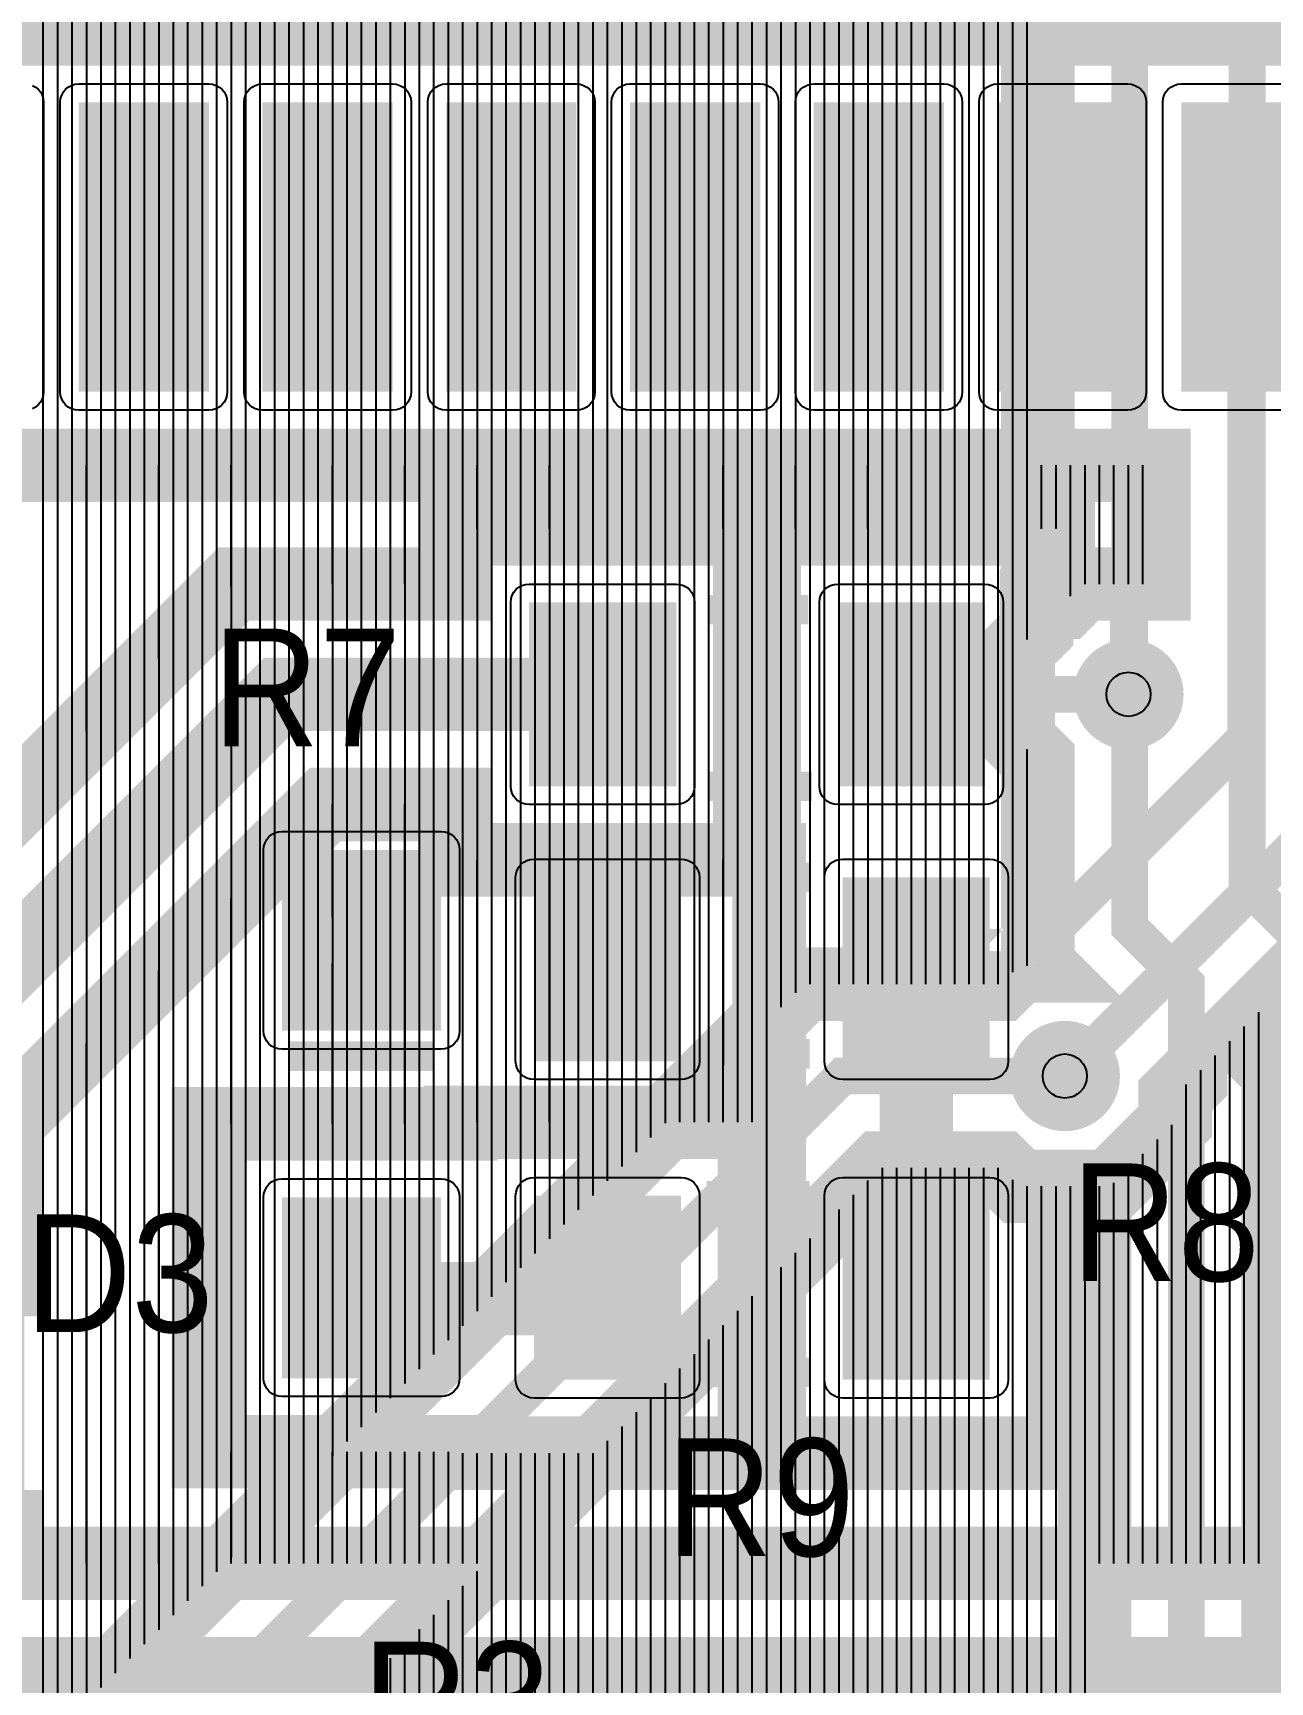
# Model space of a CAD drawing. Header units: inches. Extents: x -0.48 to 0.48, y -1.09 to 1.09.
# Drawn here: x -0.1052 to 0.2314, y -0.2923 to 0.1563 of the extents above; entities that cross this region are included whole.
import ezdxf

# ---------------------------------------------------------------- set-up
doc = ezdxf.new("R2010")
doc.units = ezdxf.units.IN
doc.layers.get('0').update_dxf_attribs({"linetype": 'CONTINUOUS'})
for name, color, linetype in [('1', 1, 'CONTINUOUS'), ('2', 2, 'CONTINUOUS'), ('3', 3, 'CONTINUOUS'), ('5', 5, 'CONTINUOUS'), ('6', 6, 'CONTINUOUS'), ('7', 7, 'CONTINUOUS')]:
    doc.layers.add(name, color=color, linetype=linetype)

# ---------------------------------------------------------------- blocks, each defined once
blk = doc.blocks.new('RPAD')
blk.add_trace([(-0.5, -0.5), (-0.5, 0.5), (0.5, -0.5), (0.5, 0.5)])
blk = doc.blocks.new('EPAD')
at = {"const_width": 0.5}
blk.add_lwpolyline([(-0.25, 0, 1), (0.25, 0, 1)], format="xyb", close=True, dxfattribs=at)

msp = doc.modelspace()

# ---------------------------------------------------------------- linework, layer by layer
for centre in [(0.192913, -0.023622), (0.175611, -0.127454)]:
    msp.add_circle(centre, 0.006)
at = {"layer": '2', "const_width": 0.008}
for points in [[(0.078858, -0.000622), (0.105858, -0.000622)], [(0.078858, -0.000622), (0.105858, -0.000622)], [(0.078858, -0.000622), (0.105858, -0.000622)], [(0.078858, -0.048622), (0.106858, -0.048622)], [(0.078858, -0.048622), (0.106858, -0.048622)], [(0.078858, -0.048622), (0.106858, -0.048622)], [(0.106181, -0.073425), (0.078181, -0.073425)], [(0.106181, -0.073425), (0.078181, -0.073425)], [(0.106181, -0.073425), (0.078181, -0.073425)], [(-0.035433, -0.122047), (0.003937, -0.122047)], [(-0.035433, -0.122047), (0.003937, -0.122047)], [(-0.035433, -0.122047), (0.003937, -0.122047)], [(0.106181, -0.121425), (0.079181, -0.121425)], [(0.106181, -0.121425), (0.079181, -0.121425)], [(0.106181, -0.121425), (0.079181, -0.121425)], [(0.106181, -0.160039), (0.078181, -0.160039)], [(0.106181, -0.160039), (0.078181, -0.160039)], [(0.106181, -0.160039), (0.078181, -0.160039)], [(0.106181, -0.208039), (0.079181, -0.208039)], [(0.106181, -0.208039), (0.079181, -0.208039)], [(0.106181, -0.208039), (0.079181, -0.208039)]]:
    msp.add_lwpolyline(points, dxfattribs=at)
at = {"layer": '5'}
for points in [[(-0.105316, 0.142016), (-0.104465, 0.141561), (-0.103729, 0.140956), (-0.103124, 0.140219), (-0.102669, 0.139369), (-0.102383, 0.138424), (-0.102283, 0.137402), (-0.102283, 0.058661), (-0.102383, 0.057639), (-0.102669, 0.056694), (-0.103124, 0.055844), (-0.103729, 0.055107), (-0.104465, 0.054502), (-0.105316, 0.054047)], [(0.242717, 0.053661), (0.207283, 0.053661), (0.206261, 0.053761), (0.205316, 0.054047), (0.204465, 0.054502), (0.203729, 0.055107), (0.203124, 0.055844), (0.202669, 0.056694), (0.202383, 0.057639), (0.202283, 0.058661), (0.202283, 0.137402), (0.202383, 0.138424), (0.202669, 0.139369), (0.203124, 0.140219), (0.203729, 0.140956), (0.204465, 0.141561), (0.205316, 0.142016), (0.206261, 0.142302), (0.207283, 0.142402), (0.207283, 0.142402), (0.242717, 0.142402)]]:
    msp.add_lwpolyline(points, dxfattribs=at)
for points in [[(-0.092717, 0.142402), (-0.057283, 0.142402), (-0.056261, 0.142302), (-0.055316, 0.142016), (-0.054465, 0.141561), (-0.053729, 0.140956), (-0.053124, 0.140219), (-0.052669, 0.139369), (-0.052383, 0.138424), (-0.052283, 0.137402), (-0.052283, 0.058661), (-0.052383, 0.057639), (-0.052669, 0.056694), (-0.053124, 0.055844), (-0.053729, 0.055107), (-0.054465, 0.054502), (-0.055316, 0.054047), (-0.056261, 0.053761), (-0.057283, 0.053661), (-0.092717, 0.053661), (-0.093739, 0.053761), (-0.094684, 0.054047), (-0.095535, 0.054502), (-0.096271, 0.055107), (-0.096876, 0.055844), (-0.097331, 0.056694), (-0.097617, 0.057639), (-0.097717, 0.058661), (-0.097717, 0.137402), (-0.097617, 0.138424), (-0.097331, 0.139369), (-0.096876, 0.140219), (-0.096271, 0.140956), (-0.095535, 0.141561), (-0.094684, 0.142016), (-0.093739, 0.142302), (-0.092717, 0.142402)], [(-0.042717, 0.142402), (-0.007283, 0.142402), (-0.006261, 0.142302), (-0.005316, 0.142016), (-0.004465, 0.141561), (-0.003729, 0.140956), (-0.003124, 0.140219), (-0.002669, 0.139369), (-0.002383, 0.138424), (-0.002283, 0.137402), (-0.002283, 0.058661), (-0.002383, 0.057639), (-0.002669, 0.056694), (-0.003124, 0.055844), (-0.003729, 0.055107), (-0.004465, 0.054502), (-0.005316, 0.054047), (-0.006261, 0.053761), (-0.007283, 0.053661), (-0.042717, 0.053661), (-0.043739, 0.053761), (-0.044684, 0.054047), (-0.045535, 0.054502), (-0.046271, 0.055107), (-0.046876, 0.055844), (-0.047331, 0.056694), (-0.047617, 0.057639), (-0.047717, 0.058661), (-0.047717, 0.137402), (-0.047617, 0.138424), (-0.047331, 0.139369), (-0.046876, 0.140219), (-0.046271, 0.140956), (-0.045535, 0.141561), (-0.044684, 0.142016), (-0.043739, 0.142302), (-0.042717, 0.142402)], [(0.007283, 0.142402), (0.042717, 0.142402), (0.043739, 0.142302), (0.044684, 0.142016), (0.045535, 0.141561), (0.046271, 0.140956), (0.046876, 0.140219), (0.047331, 0.139369), (0.047617, 0.138424), (0.047717, 0.137402), (0.047717, 0.058661), (0.047617, 0.057639), (0.047331, 0.056694), (0.046876, 0.055844), (0.046271, 0.055107), (0.045535, 0.054502), (0.044684, 0.054047), (0.043739, 0.053761), (0.042717, 0.053661), (0.007283, 0.053661), (0.006261, 0.053761), (0.005316, 0.054047), (0.004465, 0.054502), (0.003729, 0.055107), (0.003124, 0.055844), (0.002669, 0.056694), (0.002383, 0.057639), (0.002283, 0.058661), (0.002283, 0.137402), (0.002383, 0.138424), (0.002669, 0.139369), (0.003124, 0.140219), (0.003729, 0.140956), (0.004465, 0.141561), (0.005316, 0.142016), (0.006261, 0.142302), (0.007283, 0.142402)], [(0.057283, 0.142402), (0.092717, 0.142402), (0.093739, 0.142302), (0.094684, 0.142016), (0.095535, 0.141561), (0.096271, 0.140956), (0.096876, 0.140219), (0.097331, 0.139369), (0.097617, 0.138424), (0.097717, 0.137402), (0.097717, 0.058661), (0.097617, 0.057639), (0.097331, 0.056694), (0.096876, 0.055844), (0.096271, 0.055107), (0.095535, 0.054502), (0.094684, 0.054047), (0.093739, 0.053761), (0.092717, 0.053661), (0.057283, 0.053661), (0.056261, 0.053761), (0.055316, 0.054047), (0.054465, 0.054502), (0.053729, 0.055107), (0.053124, 0.055844), (0.052669, 0.056694), (0.052383, 0.057639), (0.052283, 0.058661), (0.052283, 0.137402), (0.052383, 0.138424), (0.052669, 0.139369), (0.053124, 0.140219), (0.053729, 0.140956), (0.054465, 0.141561), (0.055316, 0.142016), (0.056261, 0.142302), (0.057283, 0.142402)], [(0.107283, 0.142402), (0.142717, 0.142402), (0.143739, 0.142302), (0.144684, 0.142016), (0.145535, 0.141561), (0.146271, 0.140956), (0.146876, 0.140219), (0.147331, 0.139369), (0.147617, 0.138424), (0.147717, 0.137402), (0.147717, 0.058661), (0.147617, 0.057639), (0.147331, 0.056694), (0.146876, 0.055844), (0.146271, 0.055107), (0.145535, 0.054502), (0.144684, 0.054047), (0.143739, 0.053761), (0.142717, 0.053661), (0.107283, 0.053661), (0.106261, 0.053761), (0.105316, 0.054047), (0.104465, 0.054502), (0.103729, 0.055107), (0.103124, 0.055844), (0.102669, 0.056694), (0.102383, 0.057639), (0.102283, 0.058661), (0.102283, 0.137402), (0.102383, 0.138424), (0.102669, 0.139369), (0.103124, 0.140219), (0.103729, 0.140956), (0.104465, 0.141561), (0.105316, 0.142016), (0.106261, 0.142302), (0.107283, 0.142402)], [(0.157283, 0.142402), (0.192717, 0.142402), (0.193739, 0.142302), (0.194684, 0.142016), (0.195535, 0.141561), (0.196271, 0.140956), (0.196876, 0.140219), (0.197331, 0.139369), (0.197617, 0.138424), (0.197717, 0.137402), (0.197717, 0.058661), (0.197617, 0.057639), (0.197331, 0.056694), (0.196876, 0.055844), (0.196271, 0.055107), (0.195535, 0.054502), (0.194684, 0.054047), (0.193739, 0.053761), (0.192717, 0.053661), (0.157283, 0.053661), (0.156261, 0.053761), (0.155316, 0.054047), (0.154465, 0.054502), (0.153729, 0.055107), (0.153124, 0.055844), (0.152669, 0.056694), (0.152383, 0.057639), (0.152283, 0.058661), (0.152283, 0.137402), (0.152383, 0.138424), (0.152669, 0.139369), (0.153124, 0.140219), (0.153729, 0.140956), (0.154465, 0.141561), (0.155316, 0.142016), (0.156261, 0.142302), (0.157283, 0.142402)], [(0.029858, 0.006378), (0.069858, 0.006378), (0.070881, 0.006278), (0.071826, 0.005992), (0.072676, 0.005537), (0.073413, 0.004933), (0.074018, 0.004196), (0.074472, 0.003346), (0.074759, 0.0024), (0.074858, 0.001378), (0.074858, -0.048622), (0.074759, -0.049644), (0.074472, -0.05059), (0.074018, -0.05144), (0.073413, -0.052177), (0.072676, -0.052781), (0.071826, -0.053236), (0.070881, -0.053522), (0.069858, -0.053622), (0.029858, -0.053622), (0.028836, -0.053522), (0.027891, -0.053236), (0.02704, -0.052781), (0.026304, -0.052177), (0.025699, -0.05144), (0.025244, -0.05059), (0.024958, -0.049644), (0.024858, -0.048622), (0.024858, 0.001378), (0.024958, 0.0024), (0.025244, 0.003346), (0.025699, 0.004196), (0.026304, 0.004933), (0.02704, 0.005537), (0.027891, 0.005992), (0.028836, 0.006278), (0.029858, 0.006378)], [(0.113858, 0.006378), (0.153858, 0.006378), (0.154881, 0.006278), (0.155826, 0.005992), (0.156676, 0.005537), (0.157413, 0.004933), (0.158018, 0.004196), (0.158472, 0.003346), (0.158759, 0.0024), (0.158858, 0.001378), (0.158858, -0.048622), (0.158759, -0.049644), (0.158472, -0.05059), (0.158018, -0.05144), (0.157413, -0.052177), (0.156676, -0.052781), (0.155826, -0.053236), (0.154881, -0.053522), (0.153858, -0.053622), (0.113858, -0.053622), (0.112836, -0.053522), (0.111891, -0.053236), (0.11104, -0.052781), (0.110304, -0.052177), (0.109699, -0.05144), (0.109244, -0.05059), (0.108958, -0.049644), (0.108858, -0.048622), (0.108858, 0.001378), (0.108958, 0.0024), (0.109244, 0.003346), (0.109699, 0.004196), (0.110304, 0.004933), (0.11104, 0.005537), (0.111891, 0.005992), (0.112836, 0.006278), (0.113858, 0.006378)], [(-0.042402, -0.115157), (-0.042402, -0.065945), (-0.042302, -0.064922), (-0.042016, -0.063977), (-0.041561, -0.063127), (-0.040956, -0.06239), (-0.040219, -0.061785), (-0.039369, -0.061331), (-0.038424, -0.061044), (-0.037402, -0.060945), (0.005906, -0.060945), (0.006928, -0.061044), (0.007873, -0.061331), (0.008723, -0.061785), (0.00946, -0.06239), (0.010065, -0.063127), (0.01052, -0.063977), (0.010806, -0.064922), (0.010906, -0.065945), (0.010906, -0.115157), (0.010806, -0.11618), (0.01052, -0.117125), (0.010065, -0.117976), (0.00946, -0.118712), (0.008723, -0.119317), (0.007873, -0.119772), (0.006928, -0.120058), (0.005906, -0.120157), (-0.037402, -0.120157), (-0.038424, -0.120058), (-0.039369, -0.119772), (-0.040219, -0.119317), (-0.040956, -0.118712), (-0.041561, -0.117976), (-0.042016, -0.117125), (-0.042302, -0.11618), (-0.042402, -0.115157)], [(0.071181, -0.128425), (0.031181, -0.128425), (0.030159, -0.128326), (0.029213, -0.128039), (0.028363, -0.127585), (0.027626, -0.12698), (0.027022, -0.126243), (0.026567, -0.125393), (0.026281, -0.124448), (0.026181, -0.123425), (0.026181, -0.073425), (0.026281, -0.072403), (0.026567, -0.071457), (0.027022, -0.070607), (0.027626, -0.06987), (0.028363, -0.069266), (0.029213, -0.068811), (0.030159, -0.068525), (0.031181, -0.068425), (0.071181, -0.068425), (0.072204, -0.068525), (0.073149, -0.068811), (0.073999, -0.069266), (0.074736, -0.06987), (0.075341, -0.070607), (0.075795, -0.071457), (0.076081, -0.072403), (0.076181, -0.073425), (0.076181, -0.123425), (0.076081, -0.124448), (0.075795, -0.125393), (0.075341, -0.126243), (0.074736, -0.12698), (0.073999, -0.127585), (0.073149, -0.128039), (0.072204, -0.128326), (0.071181, -0.128425)], [(0.155181, -0.128425), (0.115181, -0.128425), (0.114159, -0.128326), (0.113213, -0.128039), (0.112363, -0.127585), (0.111626, -0.12698), (0.111022, -0.126243), (0.110567, -0.125393), (0.110281, -0.124448), (0.110181, -0.123425), (0.110181, -0.073425), (0.110281, -0.072403), (0.110567, -0.071457), (0.111022, -0.070607), (0.111626, -0.06987), (0.112363, -0.069266), (0.113213, -0.068811), (0.114159, -0.068525), (0.115181, -0.068425), (0.155181, -0.068425), (0.156204, -0.068525), (0.157149, -0.068811), (0.157999, -0.069266), (0.158736, -0.06987), (0.159341, -0.070607), (0.159795, -0.071457), (0.160081, -0.072403), (0.160181, -0.073425), (0.160181, -0.123425), (0.160081, -0.124448), (0.159795, -0.125393), (0.159341, -0.126243), (0.158736, -0.12698), (0.157999, -0.127585), (0.157149, -0.128039), (0.156204, -0.128326), (0.155181, -0.128425)], [(-0.042402, -0.209646), (-0.042402, -0.160433), (-0.042302, -0.159411), (-0.042016, -0.158465), (-0.041561, -0.157615), (-0.040956, -0.156878), (-0.040219, -0.156274), (-0.039369, -0.155819), (-0.038424, -0.155533), (-0.037402, -0.155433), (0.005906, -0.155433), (0.006928, -0.155533), (0.007873, -0.155819), (0.008723, -0.156274), (0.00946, -0.156878), (0.010065, -0.157615), (0.01052, -0.158465), (0.010806, -0.159411), (0.010906, -0.160433), (0.010906, -0.209646), (0.010806, -0.210668), (0.01052, -0.211613), (0.010065, -0.212464), (0.00946, -0.2132), (0.008723, -0.213805), (0.007873, -0.21426), (0.006928, -0.214546), (0.005906, -0.214646), (-0.037402, -0.214646), (-0.038424, -0.214546), (-0.039369, -0.21426), (-0.040219, -0.213805), (-0.040956, -0.2132), (-0.041561, -0.212464), (-0.042016, -0.211613), (-0.042302, -0.210668), (-0.042402, -0.209646)], [(0.071181, -0.215039), (0.031181, -0.215039), (0.030159, -0.21494), (0.029213, -0.214654), (0.028363, -0.214199), (0.027626, -0.213594), (0.027022, -0.212857), (0.026567, -0.212007), (0.026281, -0.211062), (0.026181, -0.210039), (0.026181, -0.160039), (0.026281, -0.159017), (0.026567, -0.158072), (0.027022, -0.157222), (0.027626, -0.156485), (0.028363, -0.15588), (0.029213, -0.155425), (0.030159, -0.155139), (0.031181, -0.155039), (0.071181, -0.155039), (0.072204, -0.155139), (0.073149, -0.155425), (0.073999, -0.15588), (0.074736, -0.156485), (0.075341, -0.157222), (0.075795, -0.158072), (0.076081, -0.159017), (0.076181, -0.160039), (0.076181, -0.210039), (0.076081, -0.211062), (0.075795, -0.212007), (0.075341, -0.212857), (0.074736, -0.213594), (0.073999, -0.214199), (0.073149, -0.214654), (0.072204, -0.21494), (0.071181, -0.215039)], [(0.155181, -0.215039), (0.115181, -0.215039), (0.114159, -0.21494), (0.113213, -0.214654), (0.112363, -0.214199), (0.111626, -0.213594), (0.111022, -0.212857), (0.110567, -0.212007), (0.110281, -0.211062), (0.110181, -0.210039), (0.110181, -0.160039), (0.110281, -0.159017), (0.110567, -0.158072), (0.111022, -0.157222), (0.111626, -0.156485), (0.112363, -0.15588), (0.113213, -0.155425), (0.114159, -0.155139), (0.115181, -0.155039), (0.155181, -0.155039), (0.156204, -0.155139), (0.157149, -0.155425), (0.157999, -0.15588), (0.158736, -0.156485), (0.159341, -0.157222), (0.159795, -0.158072), (0.160081, -0.159017), (0.160181, -0.160039), (0.160181, -0.210039), (0.160081, -0.211062), (0.159795, -0.212007), (0.159341, -0.212857), (0.158736, -0.213594), (0.157999, -0.214199), (0.157149, -0.214654), (0.156204, -0.21494), (0.155181, -0.215039)]]:
    msp.add_lwpolyline(points, close=True, dxfattribs=at)
at = {"layer": '6'}
for points, const_width in [([(-0.212716, 0.157401), (0.262716, 0.157401), (0.262716, 0.038662)], 0.02), ([(0.135181, -0.098425), (0.161841, -0.098425), (0.224833, -0.035433), (0.224833, -0.026098), (0.224833, 0.093617), (0.225383, 0.094166), (0.225, 0.098031)], 0.01), ([(0.247416, -0.140236), (0.229843, -0.122663), (0.229843, -0.108576), (0.20561, -0.132808), (0.20561, -0.13988), (0.188037, -0.157453), (0.175181, -0.157453), (0.175181, -0.230039), (0.095181, -0.230039), (0.095181, -0.068622), (0.093859, -0.068622), (0.093859, 0.021378), (0.173858, 0.021378), (0.173858, 0.001378), (0.175487, 0.001378), (0.180487, 0.006378), (0.199834, 0.006378), (0.199834, 0.038662), (-0.212716, 0.038662)], 0.02), ([(-0.148685, -0.091834), (-0.050473, 0.006378), (0.009859, 0.006378), (0.009859, 0.021378), (0.089858, 0.021378), (0.089858, -0.068622)], 0.02), ([(-0.15222, -0.137795), (-0.038047, -0.023622), (0.049858, -0.023622)], 0.02), ([(0.133858, -0.023622), (0.192913, -0.023622)], 0.01), ([(0.175611, -0.127454), (0.269839, -0.033226)], 0.01), ([(0.089858, -0.068622), (0.009859, -0.068622), (0.009859, -0.053622), (-0.025622, -0.053622), (-0.112221, -0.140221), (-0.112221, -0.182795), (-0.117481, -0.182795), (-0.117481, -0.250016), (-0.112481, -0.250016), (-0.112481, -0.260016), (0.249537, -0.260016), (0.279292, -0.289771), (0.279293, -0.289771), (0.296866, -0.307344)], 0.02), ([(-0.005748, -0.094693), (-0.005748, -0.086409), (-0.011606, -0.080551), (-0.01989, -0.080551), (-0.025748, -0.086409), (-0.025748, -0.094693), (-0.01989, -0.100551), (-0.011606, -0.100551), (-0.005748, -0.094693)], 0.02), ([(-0.015748, -0.080551), (-0.015748, -0.090551)], 0.01), ([(0.055323, -0.088425), (0.047039, -0.088425), (0.041181, -0.094283), (0.041181, -0.102567), (0.047039, -0.108425), (0.055323, -0.108425), (0.061181, -0.102567), (0.061181, -0.094283), (0.055323, -0.088425)], 0.02), ([(0.051181, -0.088425), (0.051181, -0.098425)], 0.01), ([(-0.025748, -0.090551), (-0.015748, -0.090551)], 0.01), ([(-0.015748, -0.100551), (-0.015748, -0.090551)], 0.01), ([(-0.005748, -0.090551), (-0.015748, -0.090551)], 0.01), ([(0.135181, -0.185039), (0.135181, -0.098425)], 0.02), ([(0.041181, -0.098425), (0.051181, -0.098425)], 0.01), ([(0.061181, -0.098425), (0.051181, -0.098425)], 0.01), ([(0.051181, -0.108425), (0.051181, -0.098425)], 0.01), ([(0.091181, -0.230039), (0.011181, -0.230039), (0.011181, -0.229645), (-0.057401, -0.229645), (-0.057401, -0.140433), (0.011181, -0.140433), (0.011181, -0.14004), (0.091181, -0.14004), (0.091181, -0.230039)], 0.02), ([(-0.015748, -0.185039), (-0.012769, -0.188019), (0.031181, -0.188019), (0.051181, -0.185039)], 0.02), ([(-0.15748, -0.290016), (0.237112, -0.290016), (0.266867, -0.31977)], 0.02)]:
    msp.add_lwpolyline(points, dxfattribs=dict(at, const_width=const_width))
for points in [[(-0.102362, -0.045512), (-0.102362, 0.038662)], [(-0.098425, -0.041575), (-0.098425, 0.038662)], [(-0.094488, -0.037638), (-0.094488, 0.038662)], [(-0.090551, -0.033701), (-0.090551, 0.038662)], [(-0.086614, -0.029764), (-0.086614, 0.038662)], [(-0.082677, -0.025827), (-0.082677, 0.038662)], [(-0.07874, -0.02189), (-0.07874, 0.038662)], [(-0.074803, -0.017953), (-0.074803, 0.038662)], [(-0.070866, -0.014016), (-0.070866, 0.038662)], [(-0.066929, -0.010079), (-0.066929, 0.038662)], [(-0.062992, -0.006142), (-0.062992, 0.038662)], [(-0.059055, -0.002205), (-0.059055, 0.038662)], [(-0.055118, 0.001732), (-0.055118, 0.038662)], [(-0.051181, 0.005669), (-0.051181, 0.038662)], [(-0.047244, 0.006378), (-0.047244, 0.038662)], [(-0.043307, 0.006378), (-0.043307, 0.038662)], [(-0.03937, 0.006378), (-0.03937, 0.038662)], [(-0.035433, 0.006378), (-0.035433, 0.038662)], [(-0.031496, 0.006378), (-0.031496, 0.038662)], [(-0.027559, 0.006378), (-0.027559, 0.038662)], [(-0.023622, 0.006378), (-0.023622, 0.038662)], [(-0.019685, 0.006378), (-0.019685, 0.038662)], [(-0.015748, 0.006378), (-0.015748, 0.038662)], [(-0.011811, 0.006378), (-0.011811, 0.038662)], [(-0.007874, 0.006378), (-0.007874, 0.038662)], [(-0.003937, 0.006378), (-0.003937, 0.038662)], [(0, 0.006378), (0, 0.038662)], [(0.003937, 0.006378), (0.003937, 0.038662)], [(0.007874, 0.006378), (0.007874, 0.038662)], [(0.011811, 0.021378), (0.011811, 0.038662)], [(0.015748, 0.021378), (0.015748, 0.038662)], [(0.019685, 0.021378), (0.019685, 0.038662)], [(0.023622, 0.021378), (0.023622, 0.038662)], [(0.027559, 0.021378), (0.027559, 0.038662)], [(0.031496, 0.021378), (0.031496, 0.038662)], [(0.035433, 0.021378), (0.035433, 0.038662)], [(0.03937, 0.021378), (0.03937, 0.038662)], [(0.043307, 0.021378), (0.043307, 0.038662)], [(0.047244, 0.021378), (0.047244, 0.038662)], [(0.051181, 0.021378), (0.051181, 0.038662)], [(0.055118, 0.021378), (0.055118, 0.038662)], [(0.059055, 0.021378), (0.059055, 0.038662)], [(0.062992, 0.021378), (0.062992, 0.038662)], [(0.066929, 0.021378), (0.066929, 0.038662)], [(0.070866, 0.021378), (0.070866, 0.038662)], [(0.074803, 0.021378), (0.074803, 0.038662)], [(0.07874, 0.021378), (0.07874, 0.038662)], [(0.082677, 0.021378), (0.082677, 0.038662)], [(0.086614, 0.021378), (0.086614, 0.038662)], [(0.090551, -0.14004), (0.090551, 0.038662)], [(0.094488, 0.021378), (0.094488, 0.038662)], [(0.098425, 0.021378), (0.098425, 0.038662)], [(0.102362, 0.021378), (0.102362, 0.038662)], [(0.106299, 0.021378), (0.106299, 0.038662)], [(0.110236, 0.021378), (0.110236, 0.038662)], [(0.114173, 0.021378), (0.114173, 0.038662)], [(0.11811, 0.021378), (0.11811, 0.038662)], [(0.122047, 0.021378), (0.122047, 0.038662)], [(0.125984, 0.021378), (0.125984, 0.038662)], [(0.129921, 0.021378), (0.129921, 0.038662)], [(0.133858, 0.021378), (0.133858, 0.038662)], [(0.137795, 0.021378), (0.137795, 0.038662)], [(0.141732, 0.021378), (0.141732, 0.038662)], [(0.145669, 0.021378), (0.145669, 0.038662)], [(0.149606, 0.021378), (0.149606, 0.038662)], [(0.153543, 0.021378), (0.153543, 0.038662)], [(0.15748, 0.021378), (0.15748, 0.038662)], [(0.161417, 0.021378), (0.161417, 0.038662)], [(0.165354, 0.021378), (0.165354, 0.038662)], [(0.169291, 0.021378), (0.169291, 0.038662)], [(0.173228, 0.021378), (0.173228, 0.038662)], [(0.177165, 0.003056), (0.177165, 0.038662)], [(0.181102, 0.006378), (0.181102, 0.038662)], [(0.185039, 0.006378), (0.185039, 0.038662)], [(0.188976, 0.006378), (0.188976, 0.038662)], [(0.192913, 0.006378), (0.192913, 0.038662)], [(0.19685, 0.006378), (0.19685, 0.038662)], [(-0.023622, -0.084283), (-0.023622, -0.053622)], [(-0.019685, -0.080551), (-0.019685, -0.053622)], [(-0.015748, -0.080551), (-0.015748, -0.053622)], [(-0.011811, -0.080551), (-0.011811, -0.053622)], [(-0.007874, -0.084283), (-0.007874, -0.053622)], [(-0.003937, -0.140433), (-0.003937, -0.053622)], [(0, -0.140433), (0, -0.053622)], [(0.003937, -0.140433), (0.003937, -0.053622)], [(0.007874, -0.140433), (0.007874, -0.053622)], [(-0.027559, -0.140433), (-0.027559, -0.055559)], [(-0.031496, -0.140433), (-0.031496, -0.059496)], [(-0.035433, -0.140433), (-0.035433, -0.063433)], [(-0.043307, -0.140433), (-0.043307, -0.071307)], [(-0.03937, -0.140433), (-0.03937, -0.06737)], [(0.011811, -0.14004), (0.011811, -0.068622)], [(0.015748, -0.14004), (0.015748, -0.068622)], [(0.019685, -0.14004), (0.019685, -0.068622)], [(0.023622, -0.14004), (0.023622, -0.068622)], [(0.027559, -0.14004), (0.027559, -0.068622)], [(0.031496, -0.14004), (0.031496, -0.068622)], [(0.035433, -0.14004), (0.035433, -0.068622)], [(0.03937, -0.14004), (0.03937, -0.068622)], [(0.043307, -0.092157), (0.043307, -0.068622)], [(0.047244, -0.088425), (0.047244, -0.068622)], [(0.051181, -0.088425), (0.051181, -0.068622)], [(0.055118, -0.088425), (0.055118, -0.068622)], [(0.059055, -0.092157), (0.059055, -0.068622)], [(0.062992, -0.14004), (0.062992, -0.068622)], [(0.066929, -0.14004), (0.066929, -0.068622)], [(0.070866, -0.14004), (0.070866, -0.068622)], [(0.074803, -0.14004), (0.074803, -0.068622)], [(0.07874, -0.14004), (0.07874, -0.068622)], [(0.082677, -0.14004), (0.082677, -0.068622)], [(0.086614, -0.14004), (0.086614, -0.068622)], [(0.094488, -0.260016), (0.094488, -0.068622)], [(-0.047244, -0.140433), (-0.047244, -0.075244)], [(-0.051181, -0.140433), (-0.051181, -0.079181)], [(-0.055118, -0.140433), (-0.055118, -0.083118)], [(-0.059055, -0.260016), (-0.059055, -0.087055)], [(-0.062992, -0.260016), (-0.062992, -0.090992)], [(-0.066929, -0.260016), (-0.066929, -0.094929)], [(-0.023622, -0.140433), (-0.023622, -0.096819)], [(-0.007874, -0.140433), (-0.007874, -0.096819)], [(-0.074803, -0.260016), (-0.074803, -0.102803)], [(-0.070866, -0.260016), (-0.070866, -0.098866)], [(-0.019685, -0.140433), (-0.019685, -0.100551)], [(-0.015748, -0.140433), (-0.015748, -0.100551)], [(-0.011811, -0.140433), (-0.011811, -0.100551)], [(-0.07874, -0.260016), (-0.07874, -0.10674)], [(0.043307, -0.14004), (0.043307, -0.104693)], [(0.059055, -0.14004), (0.059055, -0.104693)], [(-0.082677, -0.260016), (-0.082677, -0.110677)], [(0.047244, -0.14004), (0.047244, -0.108425)], [(0.051181, -0.14004), (0.051181, -0.108425)], [(0.055118, -0.14004), (0.055118, -0.108425)], [(0.228346, -0.260016), (0.228346, -0.110072)], [(-0.086614, -0.260016), (-0.086614, -0.114614)], [(0.224409, -0.260016), (0.224409, -0.114009)], [(-0.090551, -0.260016), (-0.090551, -0.118551)], [(0.220472, -0.260016), (0.220472, -0.117946)], [(-0.094488, -0.260016), (-0.094488, -0.122488)], [(0.216535, -0.260016), (0.216535, -0.121883)], [(-0.098425, -0.260016), (-0.098425, -0.126425)], [(0.208661, -0.260016), (0.208661, -0.129757)], [(0.212598, -0.260016), (0.212598, -0.12582)], [(-0.102362, -0.260016), (-0.102362, -0.130362)], [(0.204724, -0.260016), (0.204724, -0.140766)], [(0.200787, -0.260016), (0.200787, -0.144703)], [(0.19685, -0.260016), (0.19685, -0.14864)], [(0.188976, -0.260016), (0.188976, -0.156514)], [(0.192913, -0.260016), (0.192913, -0.152577)], [(0.177165, -0.260016), (0.177165, -0.157453)], [(0.181102, -0.260016), (0.181102, -0.157453)], [(0.185039, -0.260016), (0.185039, -0.157453)], [(-0.055118, -0.260016), (-0.055118, -0.229645)], [(-0.051181, -0.260016), (-0.051181, -0.229645)], [(-0.047244, -0.260016), (-0.047244, -0.229645)], [(-0.043307, -0.260016), (-0.043307, -0.229645)], [(-0.03937, -0.260016), (-0.03937, -0.229645)], [(-0.035433, -0.260016), (-0.035433, -0.229645)], [(-0.031496, -0.260016), (-0.031496, -0.229645)], [(-0.027559, -0.260016), (-0.027559, -0.229645)], [(-0.023622, -0.260016), (-0.023622, -0.229645)], [(-0.019685, -0.260016), (-0.019685, -0.229645)], [(-0.015748, -0.260016), (-0.015748, -0.229645)], [(-0.011811, -0.260016), (-0.011811, -0.229645)], [(-0.007874, -0.260016), (-0.007874, -0.229645)], [(-0.003937, -0.260016), (-0.003937, -0.229645)], [(0, -0.260016), (0, -0.229645)], [(0.003937, -0.260016), (0.003937, -0.229645)], [(0.007874, -0.260016), (0.007874, -0.229645)], [(0.011811, -0.260016), (0.011811, -0.230039)], [(0.015748, -0.260016), (0.015748, -0.230039)], [(0.019685, -0.260016), (0.019685, -0.230039)], [(0.023622, -0.260016), (0.023622, -0.230039)], [(0.027559, -0.260016), (0.027559, -0.230039)], [(0.031496, -0.260016), (0.031496, -0.230039)], [(0.035433, -0.260016), (0.035433, -0.230039)], [(0.03937, -0.260016), (0.03937, -0.230039)], [(0.043307, -0.260016), (0.043307, -0.230039)], [(0.047244, -0.260016), (0.047244, -0.230039)], [(0.051181, -0.260016), (0.051181, -0.230039)], [(0.055118, -0.260016), (0.055118, -0.230039)], [(0.059055, -0.260016), (0.059055, -0.230039)], [(0.062992, -0.260016), (0.062992, -0.230039)], [(0.066929, -0.260016), (0.066929, -0.230039)], [(0.070866, -0.260016), (0.070866, -0.230039)], [(0.074803, -0.260016), (0.074803, -0.230039)], [(0.07874, -0.260016), (0.07874, -0.230039)], [(0.082677, -0.260016), (0.082677, -0.230039)], [(0.086614, -0.260016), (0.086614, -0.230039)], [(0.090551, -0.260016), (0.090551, -0.230039)], [(0.098425, -0.260016), (0.098425, -0.230039)], [(0.102362, -0.260016), (0.102362, -0.230039)], [(0.106299, -0.260016), (0.106299, -0.230039)], [(0.110236, -0.260016), (0.110236, -0.230039)], [(0.114173, -0.260016), (0.114173, -0.230039)], [(0.11811, -0.260016), (0.11811, -0.230039)], [(0.122047, -0.260016), (0.122047, -0.230039)], [(0.125984, -0.260016), (0.125984, -0.230039)], [(0.129921, -0.260016), (0.129921, -0.230039)], [(0.133858, -0.260016), (0.133858, -0.230039)], [(0.137795, -0.260016), (0.137795, -0.230039)], [(0.141732, -0.260016), (0.141732, -0.230039)], [(0.145669, -0.260016), (0.145669, -0.230039)], [(0.149606, -0.260016), (0.149606, -0.230039)], [(0.153543, -0.260016), (0.153543, -0.230039)], [(0.15748, -0.260016), (0.15748, -0.230039)], [(0.161417, -0.260016), (0.161417, -0.230039)], [(0.165354, -0.260016), (0.165354, -0.230039)], [(0.169291, -0.260016), (0.169291, -0.230039)], [(0.173228, -0.260016), (0.173228, -0.230039)]]:
    msp.add_lwpolyline(points, dxfattribs=at)
at = {"layer": '7'}
for points, const_width in [([(0.208661, -0.629921), (0.208661, -0.102397), (0.193244, -0.08698), (0.193244, -0.003937), (0.193244, 0.643109), (0.149357, 0.686996), (-0.177163, 0.686996)], 0.01), ([(0.138813, 0.611506), (0.143813, 0.606505), (0.168245, 0.606505), (0.168245, 0.006418), (0.167914, 0.006087), (0.167914, -0.006196), (0.162914, -0.011196), (0.162914, -0.036048), (0.168245, -0.04138), (0.168245, -0.097335), (0.168364, -0.097454), (0.163184, -0.097454), (0.158184, -0.102454), (0.10474, -0.102454), (-0.103522, -0.310715), (-0.103522, -0.456178), (-0.129907, -0.429793), (-0.129907, 0.353295), (0.128304, 0.611506), (0.138813, 0.611506)], 0.02), ([(0.280905, 0.569188), (0.280905, -0.009593), (0.292111, -0.020799), (0.292111, -0.045652), (0.274538, -0.063225), (0.25022, -0.063225), (0.25022, -0.065259), (0.265197, -0.080237), (0.272269, -0.080237), (0.289842, -0.09781), (0.289842, -0.122663), (0.272269, -0.140236), (0.247416, -0.140236), (0.233661, -0.126481), (0.233661, -0.612495)], 0.02), ([(0.22522, 0.337494), (0.22522, -0.075614), (0.259843, -0.110236)], 0.01), ([(0.192913, -0.023622), (0.192913, -0.004268), (0.193244, -0.003937)], 0.01), ([(0.019685, -0.622047), (0.019685, -0.545766), (-0.078522, -0.447559), (-0.078522, -0.32107), (0.005472, -0.237076), (0.115094, -0.127454), (0.175611, -0.127454)], 0.01), ([(0.183662, -0.612495), (0.183662, -0.157453), (0.163184, -0.157453), (0.158184, -0.152453), (0.125449, -0.152453), (-0.053522, -0.331425)], 0.02)]:
    msp.add_lwpolyline(points, dxfattribs=dict(at, const_width=const_width))
for points in [[(0.129936, -0.102454), (0.129936, 0.611506)], [(0.133873, -0.102454), (0.133873, 0.611506)], [(0.13781, -0.102454), (0.13781, 0.611506)], [(0.125999, -0.102454), (0.125999, 0.6092)], [(0.141747, -0.102454), (0.141747, 0.608571)], [(0.145684, -0.102454), (0.145684, 0.606505)], [(0.149621, -0.102454), (0.149621, 0.606505)], [(0.153558, -0.102454), (0.153558, 0.606505)], [(0.157495, -0.102454), (0.157495, 0.606505)], [(0.161432, -0.099206), (0.161432, 0.606505)], [(0.165369, -0.008741), (0.165369, 0.606505)], [(0.118125, -0.102454), (0.118125, 0.601326)], [(0.122062, -0.102454), (0.122062, 0.605263)], [(0.114188, -0.102454), (0.114188, 0.597389)], [(0.110251, -0.102454), (0.110251, 0.593452)], [(0.106314, -0.102454), (0.106314, 0.589515)], [(0.102377, -0.104817), (0.102377, 0.585578)], [(0.066944, -0.14025), (0.066944, 0.550145)], [(0.063007, -0.144187), (0.063007, 0.546208)], [(0.055133, -0.152061), (0.055133, 0.538334)], [(0.05907, -0.148124), (0.05907, 0.542271)], [(0.051196, -0.155998), (0.051196, 0.534397)], [(0.047259, -0.159935), (0.047259, 0.53046)], [(0.043322, -0.163872), (0.043322, 0.526523)], [(0.039385, -0.167809), (0.039385, 0.522586)], [(0.035448, -0.171746), (0.035448, 0.518649)], [(0.031511, -0.175683), (0.031511, 0.514712)], [(0.027574, -0.17962), (0.027574, 0.510775)], [(0.0197, -0.187494), (0.0197, 0.502901)], [(0.023637, -0.183557), (0.023637, 0.506838)], [(0.015763, -0.191431), (0.015763, 0.498964)], [(0.011826, -0.195368), (0.011826, 0.495027)], [(0.007889, -0.199305), (0.007889, 0.49109)], [(0.003952, -0.203242), (0.003952, 0.487153)], [(0.000015, -0.207179), (0.000015, 0.483216)], [(0.070881, -0.136313), (0.070881, 0.483861)], [(0.09844, -0.108754), (0.09844, 0.482869)], [(-0.003922, -0.211116), (-0.003922, 0.479279)], [(0.074818, -0.132376), (0.074818, 0.479924)], [(0.078755, -0.128439), (0.078755, 0.475987)], [(0.082692, -0.124502), (0.082692, 0.475799)], [(0.086629, -0.120565), (0.086629, 0.475799)], [(0.090566, -0.116628), (0.090566, 0.475799)], [(0.094503, -0.112691), (0.094503, 0.478931)], [(-0.011796, -0.21899), (-0.011796, 0.471405)], [(-0.007859, -0.215053), (-0.007859, 0.475342)], [(-0.015733, -0.222927), (-0.015733, 0.467468)], [(-0.051167, -0.25836), (-0.051167, 0.432035)], [(-0.055104, -0.262297), (-0.055104, 0.428098)], [(-0.059041, -0.266234), (-0.059041, 0.424161)], [(-0.062978, -0.270171), (-0.062978, 0.420224)], [(-0.066915, -0.274108), (-0.066915, 0.416287)], [(-0.074789, -0.281982), (-0.074789, 0.408413)], [(-0.070852, -0.278045), (-0.070852, 0.41235)], [(-0.078726, -0.285919), (-0.078726, 0.404476)], [(-0.082663, -0.289856), (-0.082663, 0.400539)], [(-0.0866, -0.293793), (-0.0866, 0.396602)], [(-0.090537, -0.29773), (-0.090537, 0.392665)], [(-0.094474, -0.301667), (-0.094474, 0.388728)], [(-0.098411, -0.305604), (-0.098411, 0.384791)], [(-0.102348, -0.309541), (-0.102348, 0.380854)], [(-0.04723, -0.254423), (-0.04723, 0.358878)], [(-0.01967, -0.226864), (-0.01967, 0.359233)], [(-0.043293, -0.250486), (-0.043293, 0.354941)], [(-0.023607, -0.230801), (-0.023607, 0.355296)], [(-0.039356, -0.246549), (-0.039356, 0.35149)], [(-0.035419, -0.242612), (-0.035419, 0.35149)], [(-0.031481, -0.238675), (-0.031481, 0.35149)], [(-0.027544, -0.234738), (-0.027544, 0.35149)], [(0.165369, -0.097454), (0.165369, -0.038504)], [(0.168364, -0.097454), (0.168364, -0.097454)], [(0.125984, -0.538071), (0.125984, -0.152453)], [(0.129921, -0.542008), (0.129921, -0.152453)], [(0.133858, -0.545945), (0.133858, -0.152453)], [(0.137795, -0.549882), (0.137795, -0.152453)], [(0.141732, -0.553819), (0.141732, -0.152453)], [(0.145669, -0.557756), (0.145669, -0.152453)], [(0.149606, -0.561693), (0.149606, -0.152453)], [(0.153543, -0.56563), (0.153543, -0.152453)], [(0.15748, -0.569567), (0.15748, -0.152453)], [(0.122047, -0.534134), (0.122047, -0.155855)], [(0.161417, -0.573504), (0.161417, -0.155686)], [(0.11811, -0.530197), (0.11811, -0.159792)], [(0.165354, -0.577441), (0.165354, -0.157453)], [(0.169291, -0.855197), (0.169291, -0.157453)], [(0.173228, -0.855197), (0.173228, -0.157453)], [(0.177165, -0.855197), (0.177165, -0.157453)], [(0.181102, -0.615054), (0.181102, -0.157453)], [(0.114173, -0.52626), (0.114173, -0.163729)], [(0.110236, -0.522323), (0.110236, -0.167666)], [(0.106299, -0.518386), (0.106299, -0.171603)], [(0.102362, -0.514449), (0.102362, -0.17554)], [(0.094488, -0.506575), (0.094488, -0.183414)], [(0.098425, -0.510512), (0.098425, -0.179477)], [(0.090551, -0.502638), (0.090551, -0.187351)], [(0.086614, -0.498701), (0.086614, -0.191288)], [(0.082677, -0.494764), (0.082677, -0.195225)], [(0.07874, -0.490827), (0.07874, -0.199162)], [(0.074803, -0.48689), (0.074803, -0.203099)], [(0.070866, -0.482953), (0.070866, -0.207036)], [(0.062992, -0.475079), (0.062992, -0.21491)], [(0.066929, -0.479016), (0.066929, -0.210973)], [(0.059055, -0.471142), (0.059055, -0.218847)], [(0.055118, -0.467205), (0.055118, -0.222784)], [(0.051181, -0.463268), (0.051181, -0.226721)], [(0.047244, -0.459331), (0.047244, -0.230658)], [(0.043307, -0.455394), (0.043307, -0.234595)], [(0.03937, -0.451457), (0.03937, -0.238532)], [(0.031496, -0.443583), (0.031496, -0.246406)], [(0.035433, -0.44752), (0.035433, -0.242469)], [(0.027559, -0.439646), (0.027559, -0.250343)], [(0.023622, -0.435709), (0.023622, -0.25428)], [(0.019685, -0.400276), (0.019685, -0.258217)], [(0.015748, -0.396339), (0.015748, -0.262154)], [(0.011811, -0.392402), (0.011811, -0.266091)], [(0.007874, -0.388465), (0.007874, -0.270028)], [(0, -0.388386), (0, -0.277902)], [(0.003937, -0.388386), (0.003937, -0.273965)], [(-0.003937, -0.388386), (-0.003937, -0.281839)], [(-0.007874, -0.388386), (-0.007874, -0.285776)], [(-0.011811, -0.386708), (-0.011811, -0.289713)]]:
    msp.add_lwpolyline(points, dxfattribs=at)

# ---------------------------------------------------------------- block references
at = {"xscale": 0.02, "yscale": 0.02}
for p in [(0.192913, -0.023622), (0.175611, -0.127454)]:
    msp.add_blockref('EPAD', p, dxfattribs=at)
at = {"layer": '1'}
for p, xscale, yscale in [((-0.075, 0.098031), 0.035433, 0.07874), ((-0.025, 0.098031), 0.035433, 0.07874), ((0.025, 0.098031), 0.035433, 0.07874), ((0.075, 0.098031), 0.035433, 0.07874), ((0.125, 0.098031), 0.035433, 0.07874), ((0.175, 0.098031), 0.035433, 0.07874), ((0.225, 0.098031), 0.035433, 0.07874), ((0.049858, -0.023622), 0.04, 0.05), ((0.133858, -0.023622), 0.04, 0.05)]:
    msp.add_blockref('RPAD', p, dxfattribs=dict(at, xscale=xscale, yscale=yscale))
for p, xscale, yscale, rotation in [((-0.015748, -0.090551), 0.049213, 0.043307, 90), ((0.051181, -0.098425), 0.04, 0.05, 180), ((0.135181, -0.098425), 0.04, 0.05, 180), ((-0.015748, -0.185039), 0.049213, 0.043307, 90), ((0.051181, -0.185039), 0.04, 0.05, 180), ((0.135181, -0.185039), 0.04, 0.05, 180)]:
    msp.add_blockref('RPAD', p, dxfattribs=dict(at, xscale=xscale, yscale=yscale, rotation=rotation))
at = {"layer": '5', "xscale": 0.03, "yscale": 0.03}
for p in [(0.192913, -0.023622), (0.175611, -0.127454)]:
    msp.add_blockref('EPAD', p, dxfattribs=at)
at = {"layer": '6'}
for p, xscale, yscale in [((-0.075, 0.098031), 0.035433, 0.07874), ((-0.025, 0.098031), 0.035433, 0.07874), ((0.025, 0.098031), 0.035433, 0.07874), ((0.075, 0.098031), 0.035433, 0.07874), ((0.125, 0.098031), 0.035433, 0.07874), ((0.175, 0.098031), 0.035433, 0.07874), ((0.225, 0.098031), 0.035433, 0.07874), ((0.049858, -0.023622), 0.04, 0.05), ((0.133858, -0.023622), 0.04, 0.05)]:
    msp.add_blockref('RPAD', p, dxfattribs=dict(at, xscale=xscale, yscale=yscale))
for p, xscale, yscale, rotation in [((-0.015748, -0.090551), 0.049213, 0.043307, 90), ((0.051181, -0.098425), 0.04, 0.05, 180), ((0.135181, -0.098425), 0.04, 0.05, 180), ((-0.015748, -0.185039), 0.049213, 0.043307, 90), ((0.051181, -0.185039), 0.04, 0.05, 180), ((0.135181, -0.185039), 0.04, 0.05, 180)]:
    msp.add_blockref('RPAD', p, dxfattribs=dict(at, xscale=xscale, yscale=yscale, rotation=rotation))

# ---------------------------------------------------------------- texts
at = {"layer": '3', "width": 0.9375}
for s, p in [('R7', (-0.056252, -0.03774)), ('R7', (-0.056252, -0.03774)), ('R7', (-0.056252, -0.03774)), ('R8', (0.177354, -0.183236)), ('R8', (0.177354, -0.183236)), ('R8', (0.177354, -0.183236)), ('D3', (-0.107307, -0.197102)), ('D3', (-0.107307, -0.197102)), ('D3', (-0.107307, -0.197102)), ('R9', (0.067118, -0.258039)), ('R9', (0.067118, -0.258039)), ('R9', (0.067118, -0.258039)), ('R3', (-0.015559, -0.313331)), ('R3', (-0.015559, -0.313331)), ('R3', (-0.015559, -0.313331))]:
    msp.add_text(s, height=0.032, dxfattribs=at).set_placement(p)

doc.saveas('drawing.dxf')
